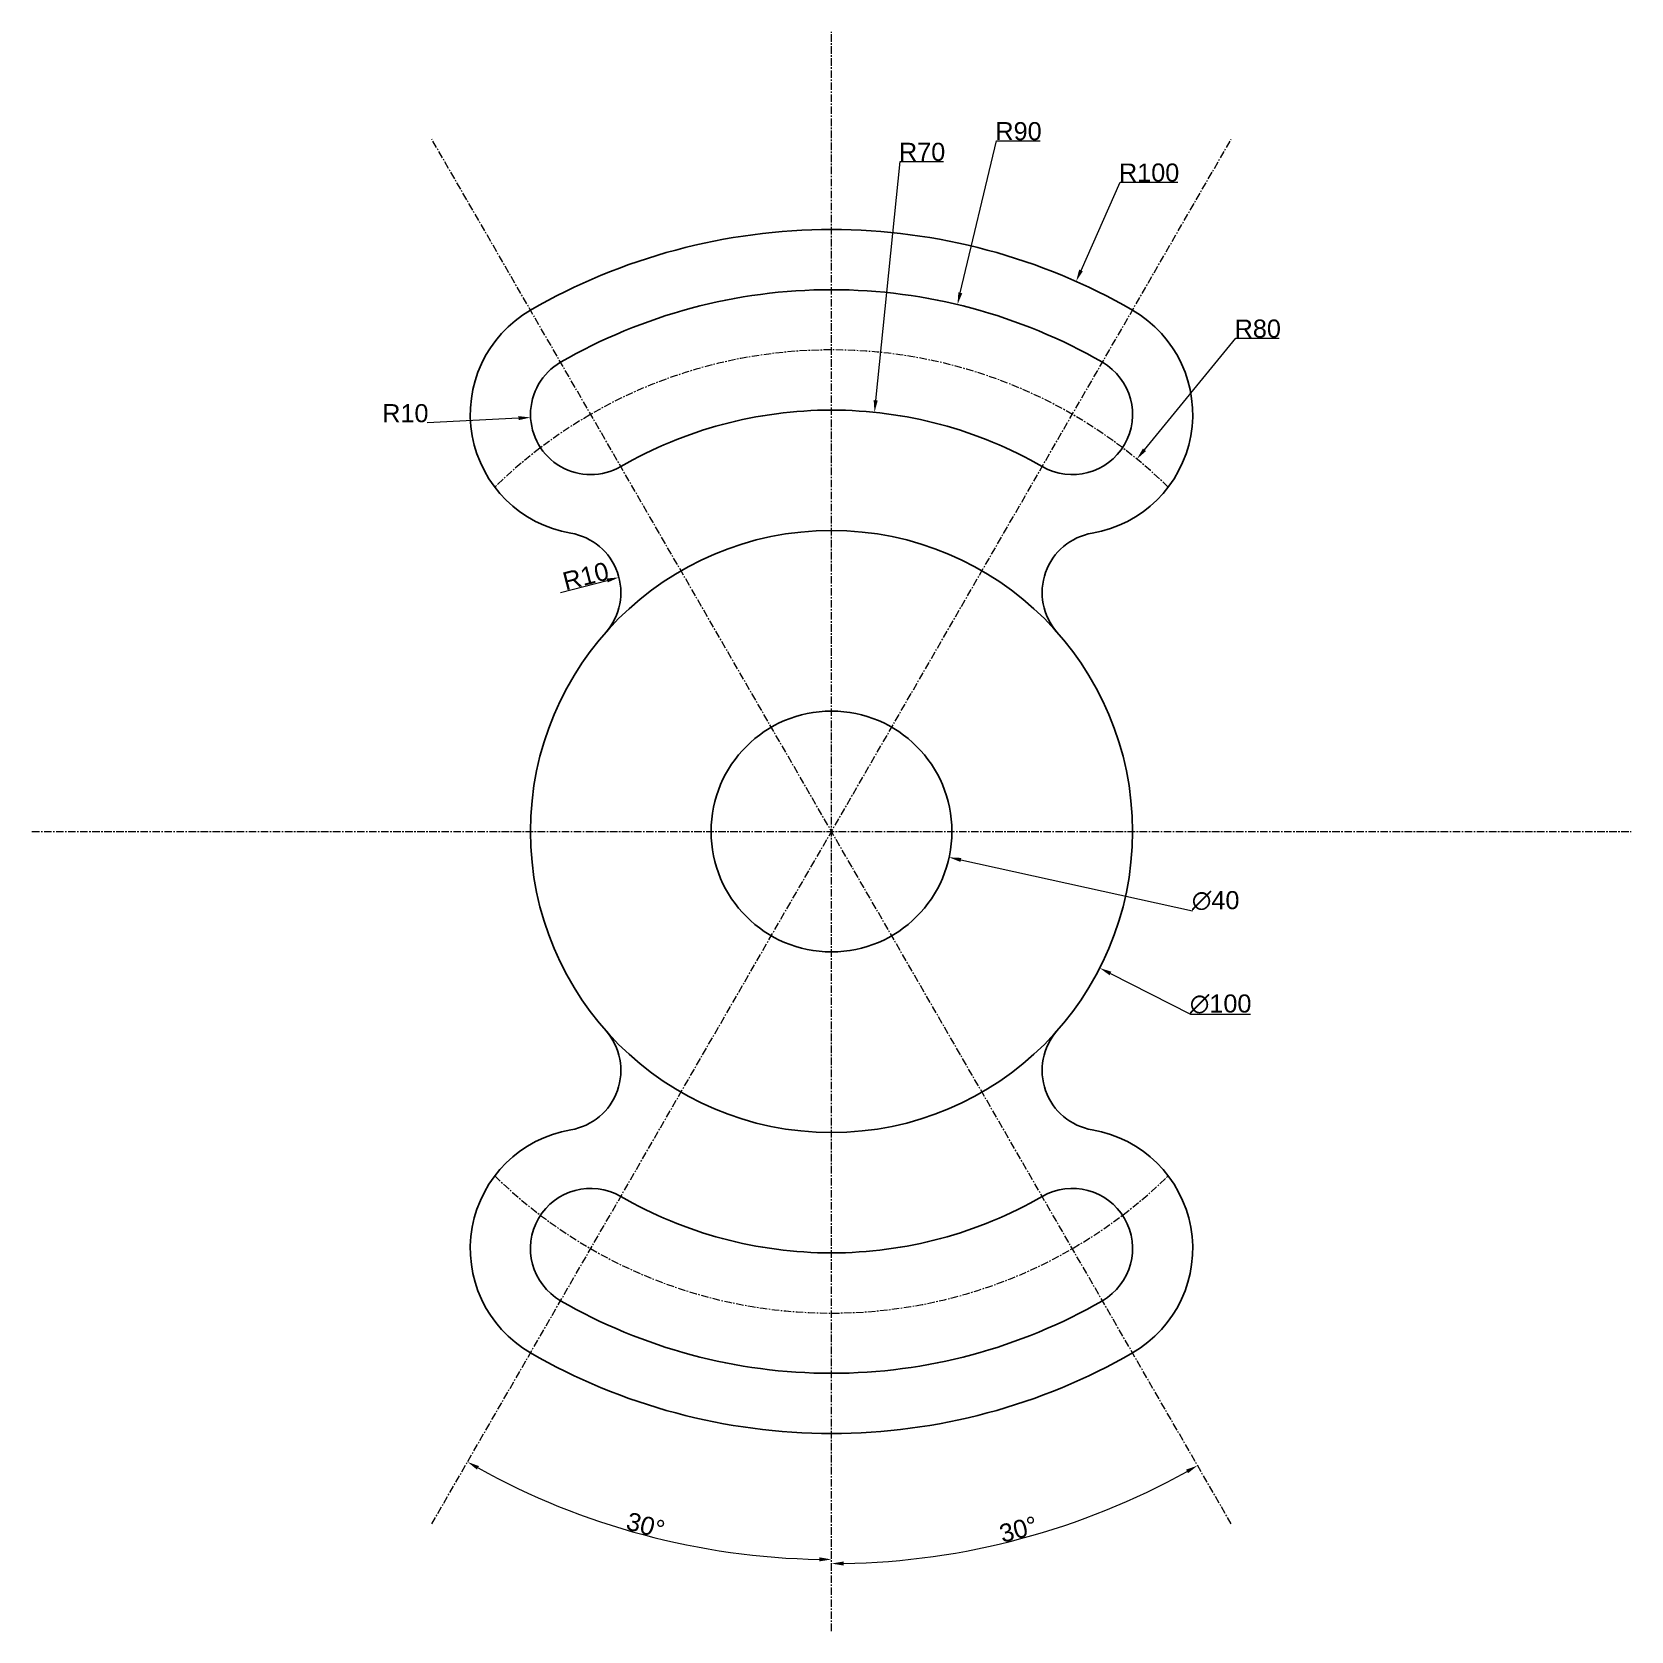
# Model space of a CAD drawing. Header units: millimetres. Extents: x -133 to 133, y -133 to 133.
import ezdxf

# ---------------------------------------------------------------- set-up
doc = ezdxf.new("R2010")
doc.units = ezdxf.units.MM
doc.header["$MEASUREMENT"] = 0
doc.linetypes.add('CENTER', pattern=[2, 1.25, -0.25, 0.25, -0.25])
doc.layers.add('AM_5', color=3, linetype='Continuous', lineweight=15)
doc.layers.add('AM_7', color=4, linetype='CENTER', lineweight=15)
doc.styles.get("Standard").update_dxf_attribs({"font": 'arial.ttf'})
doc.dimstyles.new('AM_ANSI$2', dxfattribs={"dimtxt": 3, "dimasz": 2, "dimexe": 0.1, "dimexo": 0.05, "dimgap": 0.06, "dimtad": 1, "dimtoh": 1, "dimdec": 3, "dimzin": 9, "dimdsep": 46, "dimtxsty": 'Standard', "dimcen": 0, "dimclrd": 256, "dimclre": 256, "dimclrt": 2, "dimadec": 0, "dimazin": 2, "dimtp": 0.1, "dimtm": 0.1, "dimtfac": 0.71, "dimtdec": 3, "dimtofl": 0, "dimtmove": 0, "dimatfit": 3, "dimfxl": 1, "dimtolj": 1, "dimtzin": 7, "dimlwd": -1, "dimlwe": -1, "dimarcsym": 1})
doc.dimstyles.new('AM_ANSI$3', dxfattribs={"dimtxt": 3, "dimasz": 2, "dimexe": 0.1, "dimexo": 0.05, "dimgap": 0.06, "dimtad": 1, "dimtoh": 1, "dimdec": 3, "dimzin": 9, "dimdsep": 46, "dimtxsty": 'Standard', "dimcen": 0, "dimclrd": 256, "dimclre": 256, "dimclrt": 2, "dimadec": 0, "dimazin": 2, "dimtp": 0.1, "dimtm": 0.1, "dimtfac": 0.71, "dimtdec": 3, "dimtofl": 0, "dimtmove": 0, "dimatfit": 0, "dimfxl": 1, "dimtolj": 1, "dimtzin": 7, "dimlwd": -1, "dimlwe": -1, "dimarcsym": 1})
doc.dimstyles.new('AM_ANSI$4', dxfattribs={"dimtxt": 3, "dimasz": 2, "dimexe": 0.1, "dimexo": 0.05, "dimgap": 0.06, "dimtad": 1, "dimtoh": 1, "dimdec": 3, "dimzin": 9, "dimdsep": 46, "dimtxsty": 'Standard', "dimcen": 0, "dimclrd": 256, "dimclre": 256, "dimclrt": 2, "dimadec": 0, "dimazin": 2, "dimtp": 0.1, "dimtm": 0.1, "dimtfac": 0.71, "dimtdec": 3, "dimtofl": 0, "dimtmove": 0, "dimatfit": 0, "dimfxl": 1, "dimtolj": 1, "dimtzin": 7, "dimlwd": -1, "dimlwe": -1, "dimarcsym": 1})

# ---------------------------------------------------------------- blocks, each defined once
blk = doc.blocks.new('*D5')
at = {"layer": 'AM_5', "transparency": 16777216}
for p, q in [((41.45, 93.2), (47.96, 107.84)), ((47.96, 107.84), (57.51, 107.84))]:
    blk.add_line(p, q, dxfattribs=at)
blk.add_solid([(41.14, 93.34), (41.75, 93.06), (40.63, 91.37)], dxfattribs=at)
at = {"layer": 'Defpoints', "color": 0, "transparency": 16777216}
for p in [(40.63, 91.37), (0, 0)]:
    blk.add_point(p, dxfattribs=at)
at = {"layer": 'AM_5', "color": 2, "transparency": 16777216, "insert": (52.76, 109.44), "char_height": 3, "attachment_point": 5}
blk.add_mtext('\\A1;R100', dxfattribs=at)
blk = doc.blocks.new('*D6')
at = {"layer": 'AM_5', "transparency": 16777216}
for p, q in [((21.39, 89.48), (27.43, 114.73)), ((27.43, 114.73), (34.65, 114.73))]:
    blk.add_line(p, q, dxfattribs=at)
blk.add_solid([(21.07, 89.56), (21.72, 89.4), (20.93, 87.53)], dxfattribs=at)
at = {"layer": 'Defpoints', "color": 0, "transparency": 16777216}
for p in [(20.93, 87.53), (0, 0)]:
    blk.add_point(p, dxfattribs=at)
at = {"layer": 'AM_5', "color": 2, "transparency": 16777216, "insert": (31.07, 116.32), "char_height": 3, "attachment_point": 5}
blk.add_mtext('\\A1;R90', dxfattribs=at)
blk = doc.blocks.new('*D7')
at = {"layer": 'AM_5', "transparency": 16777216}
for p, q in [((51.99, 63.41), (67.17, 81.93)), ((67.17, 81.93), (74.39, 81.93))]:
    blk.add_line(p, q, dxfattribs=at)
blk.add_solid([(51.73, 63.62), (52.25, 63.2), (50.72, 61.86)], dxfattribs=at)
at = {"layer": 'Defpoints', "color": 0, "transparency": 16777216}
for p in [(50.72, 61.86), (0, 0)]:
    blk.add_point(p, dxfattribs=at)
at = {"layer": 'AM_5', "color": 2, "transparency": 16777216, "insert": (70.81, 83.52), "char_height": 3, "attachment_point": 5}
blk.add_mtext('\\A1;R80', dxfattribs=at)
blk = doc.blocks.new('*D8')
at = {"layer": 'AM_5', "transparency": 16777216}
for p, q in [((7.35, 71.62), (11.41, 111.29)), ((11.41, 111.29), (18.63, 111.29))]:
    blk.add_line(p, q, dxfattribs=at)
blk.add_solid([(7.01, 71.66), (7.68, 71.59), (7.14, 69.63)], dxfattribs=at)
at = {"layer": 'Defpoints', "color": 0, "transparency": 16777216}
for p in [(7.14, 69.63), (0, 0)]:
    blk.add_point(p, dxfattribs=at)
at = {"layer": 'AM_5', "color": 2, "transparency": 16777216, "insert": (15.05, 112.88), "char_height": 3, "attachment_point": 5}
blk.add_mtext('\\A1;R70', dxfattribs=at)
blk = doc.blocks.new('*D9')
at = {"layer": 'AM_5', "transparency": 16777216}
blk.add_line((-44.99, 39.7), (-37.24, 41.7), dxfattribs=at)
blk.add_solid([(-37.33, 42.03), (-37.16, 41.38), (-35.31, 42.21)], dxfattribs=at)
at = {"layer": 'Defpoints', "color": 0, "transparency": 16777216}
for p in [(-35.31, 42.21), (-44.99, 39.7)]:
    blk.add_point(p, dxfattribs=at)
at = {"layer": 'AM_5', "color": 2, "transparency": 16777216, "insert": (-40.82, 42.42), "char_height": 3, "attachment_point": 5, "rotation": 14.5119}
blk.add_mtext('\\A1;R10', dxfattribs=at)
blk = doc.blocks.new('*D10')
at = {"layer": 'AM_5', "transparency": 16777216}
blk.add_line((-51.98, 68.66), (-67.15, 67.88), dxfattribs=at)
blk.add_solid([(-52, 69), (-51.97, 68.33), (-49.99, 68.77)], dxfattribs=at)
at = {"layer": 'Defpoints', "color": 0, "transparency": 16777216}
for p in [(-40, 69.28), (-49.99, 68.77)]:
    blk.add_point(p, dxfattribs=at)
at = {"layer": 'AM_5', "color": 2, "transparency": 16777216, "insert": (-70.79, 69.47), "char_height": 3, "attachment_point": 5}
blk.add_mtext('\\A1;R10', dxfattribs=at)
blk = doc.blocks.new('*D11')
at = {"layer": 'AM_5', "transparency": 16777216}
for p, q in [((46.34, -23.59), (59.63, -30.35)), ((59.63, -30.35), (69.58, -30.35))]:
    blk.add_line(p, q, dxfattribs=at)
blk.add_solid([(46.49, -23.29), (46.19, -23.88), (44.56, -22.68)], dxfattribs=at)
at = {"layer": 'Defpoints', "color": 0, "transparency": 16777216}
for p in [(-44.56, 22.68), (44.56, -22.68)]:
    blk.add_point(p, dxfattribs=at)
at = {"layer": 'AM_5', "color": 2, "transparency": 16777216, "insert": (64.64, -28.67), "char_height": 3, "attachment_point": 5}
blk.add_mtext('\\A1;∅100', dxfattribs=at)
blk = doc.blocks.new('*D12')
at = {"layer": 'AM_5', "transparency": 16777216}
blk.add_line((21.49, -4.72), (59.98, -13.18), dxfattribs=at)
blk.add_solid([(21.56, -4.39), (21.42, -5.05), (19.53, -4.29)], dxfattribs=at)
at = {"layer": 'Defpoints', "color": 0, "transparency": 16777216}
for p in [(-19.53, 4.29), (19.53, -4.29)]:
    blk.add_point(p, dxfattribs=at)
at = {"layer": 'AM_5', "color": 2, "transparency": 16777216, "insert": (63.81, -11.5), "char_height": 3, "attachment_point": 5}
blk.add_mtext('\\A1;∅40', dxfattribs=at)
blk = doc.blocks.new('*D13')
at = {"layer": 'AM_5', "transparency": 16777216}
blk.add_arc((0, 0), 120.92, 240.9477, 269.0523, dxfattribs=at)
for points in [[(-58.89, -106), (-58.56, -105.42), (-60.46, -104.72)], [(-2, -120.57), (-2, -121.24), (0, -120.92)]]:
    blk.add_solid(points, dxfattribs=at)
at = {"layer": 'Defpoints', "color": 0, "transparency": 16777216}
for p in [(0, 132.81), (66.41, 115.02), (-41.36, -113.63), (-66.41, -115.02), (0, -132.81)]:
    blk.add_point(p, dxfattribs=at)
at = {"layer": 'AM_5', "color": 2, "transparency": 16777216, "insert": (-30.88, -115.26), "char_height": 3, "attachment_point": 5, "rotation": 345}
blk.add_mtext('\\A1;30°', dxfattribs=at)
blk = doc.blocks.new('*D14')
at = {"layer": 'AM_5', "transparency": 16777216}
blk.add_arc((0, 0), 121.61, 270.9423, 299.0577, dxfattribs=at)
for points in [[(58.9, -106.01), (59.23, -106.59), (60.81, -105.32)], [(2, -121.93), (2, -121.26), (0, -121.61)]]:
    blk.add_solid(points, dxfattribs=at)
at = {"layer": 'Defpoints', "color": 0, "transparency": 16777216}
for p in [(0, 132.81), (-66.41, 115.02), (66.41, -115.02), (21.12, -119.76), (0, -132.81)]:
    blk.add_point(p, dxfattribs=at)
at = {"layer": 'AM_5', "color": 2, "transparency": 16777216, "insert": (31.06, -115.93), "char_height": 3, "attachment_point": 5, "rotation": 15}
blk.add_mtext('\\A1;30°', dxfattribs=at)

msp = doc.modelspace()

# ---------------------------------------------------------------- linework, layer by layer
for radius in [50, 20]:
    msp.add_circle((0, 0), radius)
for centre, radius, start, end in [((0, 0), 100, 90, 120), ((0, 0), 100, 60, 90), ((0, 0), 90, 90, 120), ((0, 0), 90, 60, 90), ((-40, 69.282), 20, 120, 260.428781), ((40, 69.282), 20, 279.571219, 60), ((-40, 69.282), 10, 120, 300), ((40, 69.282), 10, 240, 60), ((0, 0), 70, 90, 120), ((0, 0), 70, 60, 90), ((-44.9882, 39.6996), 10, 318.57335, 80.428781), ((44.9882, 39.6996), 10, 99.571219, 221.42665), ((-44.9882, -39.6996), 10, 279.571219, 41.42665), ((44.9882, -39.6996), 10, 138.57335, 260.428781), ((-40, -69.282), 20, 99.571219, 240), ((40, -69.282), 20, 300, 80.428781), ((-40, -69.282), 10, 60, 240), ((0, 0), 70, 240, 270), ((0, 0), 70, 270, 300), ((40, -69.282), 10, 300, 120), ((0, 0), 90, 240, 270), ((0, 0), 90, 270, 300), ((0, 0), 100, 240, 270), ((0, 0), 100, 270, 300)]:
    msp.add_arc(centre, radius, start, end)
at = {"layer": 'AM_7'}
for p, q in [((0, -132.8111), (0, 132.8111)), ((0, -132.8111), (0, 132.8111)), ((0, -132.8111), (0, 132.8111)), ((66.4055, -115.0178), (-66.4055, 115.0178)), ((-66.4055, -115.0178), (66.4055, 115.0178)), ((-132.8111, 0), (132.8111, 0))]:
    msp.add_line(p, q, dxfattribs=at)
for start, end in [(45.638488, 134.361512), (225.638488, 314.361512)]:
    msp.add_arc((0, 0), 80, start, end, dxfattribs=at)

# ---------------------------------------------------------------- dimensions: what is measured, and where the dimension line sits
at = {"layer": 'AM_5'}
dim = msp.add_angular_dim_2l(base=(-41.358, -113.6302), line1=((-66.4055, -115.0178), (66.4055, 115.0178)), line2=((0, -132.8111), (0, 132.8111)), dimstyle='AM_ANSI$2', override={"dimpost": ''}, dxfattribs=at)
dim.commit()
dim.dimension.update_dxf_attribs({"geometry": '*D13', "text_midpoint": (-30.8849, -115.2639)})
dim = msp.add_angular_dim_2l(base=(21.1174, -119.7629), line1=((0, -132.8111), (0, 132.8111)), line2=((66.4055, -115.0178), (-66.4055, 115.0178)), dimstyle='AM_ANSI$2', dxfattribs=at)
dim.commit()
dim.dimension.update_dxf_attribs({"geometry": '*D14', "text_midpoint": (31.0629, -115.9281)})
for center, mpoint, picture, middle in [((0, 0), (20.9281, 87.5329), '*D6', (31.0703, 114.7321)), ((0, 0), (7.1425, 69.6347), '*D8', (15.054, 111.2883)), ((0, 0), (50.7229, 61.8643), '*D7', (70.8105, 81.9257)), ((-40, 69.282), (-49.9867, 68.7667), '*D10', (-70.7879, 67.8812)), ((-44.9882, 39.6996), (-35.3072, 42.2055), '*D9', (-40.4184, 40.8825))]:
    dim = msp.add_radius_dim(center=center, mpoint=mpoint, dimstyle='AM_ANSI$4', dxfattribs=at)
    dim.commit()
    dim.dimension.update_dxf_attribs({"geometry": picture, "text_midpoint": middle, "dimtype": 164})
dim = msp.add_radius_dim(center=(0, 0), mpoint=(40.6335, 91.3724), dimstyle='AM_ANSI$4', override={"dimpost": ''}, dxfattribs=at)
dim.commit()
dim.dimension.update_dxf_attribs({"geometry": '*D5', "text_midpoint": (52.7632, 107.8445), "dimtype": 164})
dim = msp.add_diameter_dim_2p(p1=(-44.5609, 22.6789), p2=(44.5609, -22.6789), dimstyle='AM_ANSI$3', override={"dimpost": ''}, dxfattribs=at)
dim.commit()
dim.dimension.update_dxf_attribs({"geometry": '*D11', "text_midpoint": (64.635, -30.3502), "dimtype": 163})
dim = msp.add_diameter_dim_2p(p1=(-19.5342, 4.2912), p2=(19.5342, -4.2912), dimstyle='AM_ANSI$3', dxfattribs=at)
dim.commit()
dim.dimension.update_dxf_attribs({"geometry": '*D12', "text_midpoint": (63.8132, -13.1756), "dimtype": 163})

doc.saveas('drawing.dxf')
